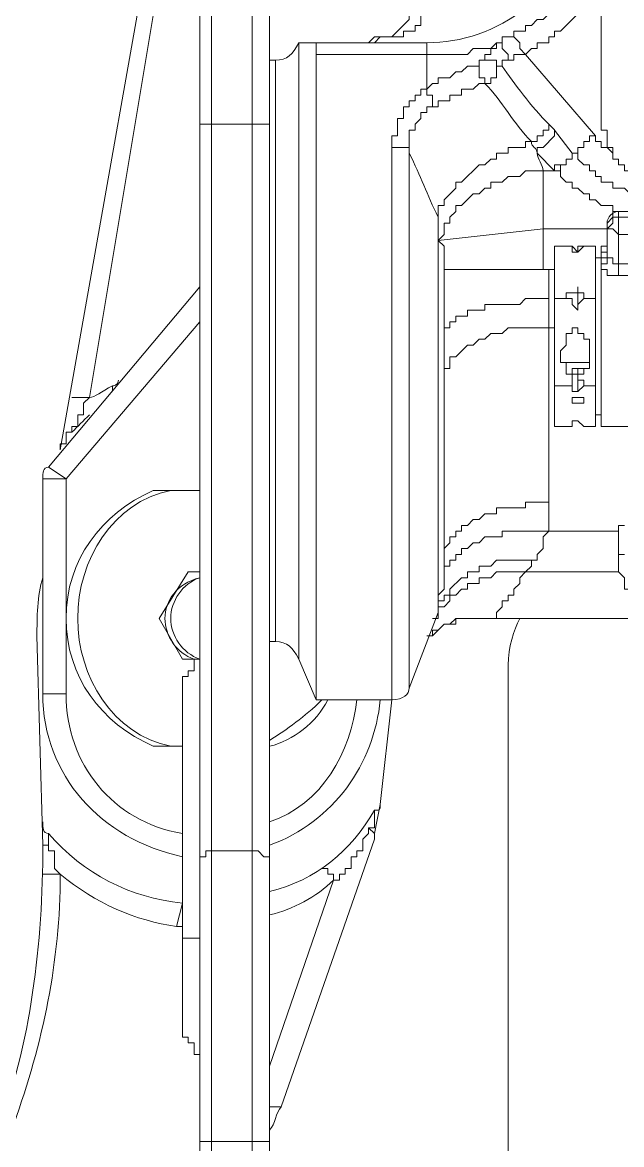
# Model space of a CAD drawing. Header units: millimetres. Extents: x 25083 to 52777, y 24772 to 45779.
# Drawn here: x 49612.4 to 49650.7, y 36163.7 to 36235.3 of the extents above; entities that cross this region are included whole.
import ezdxf

# ---------------------------------------------------------------- set-up
doc = ezdxf.new("R2010")
doc.units = ezdxf.units.MM

# ---------------------------------------------------------------- blocks, each defined once
blk = doc.blocks.new('zw$D2F4')
at = {"color": 7, "lineweight": 5}
for points in [[(724.893, 327.539), (732.32, 369.502)], [(732.691, 366.531), (726.75, 330.881)], [(759.429, 349.077), (759.429, 365.789)], [(734.548, 360.59), (734.548, 273.692)], [(737.148, 273.692), (737.148, 360.59)], [(753.859, 354.276), (754.601, 354.276), (754.601, 354.648), (754.973, 354.648), (755.344, 355.019), (755.716, 355.019), (758.315, 357.619), (758.315, 357.99), (758.686, 358.361), (759.058, 358.733), (759.058, 359.476), (759.429, 359.476), (759.429, 360.218)], [(733.805, 359.476), (733.805, 273.692)], [(738.262, 273.692), (738.262, 359.476)], [(759.429, 357.247), (759.429, 356.876), (759.058, 356.876), (759.058, 356.505), (758.686, 356.505), (758.686, 356.133), (756.83, 354.276), (756.458, 354.276), (756.458, 353.905), (756.087, 353.905), (756.087, 353.534), (755.344, 353.534), (755.344, 353.162), (754.973, 353.162), (754.601, 352.791)], [(748.288, 356.133), (748.288, 355.391), (747.917, 355.391), (747.917, 354.648), (747.546, 354.648), (747.546, 354.276), (747.174, 354.276), (746.803, 354.276), (746.803, 353.905), (745.318, 353.905), (744.946, 353.534), (743.832, 353.534)], [(747.174, 355.762), (747.174, 355.019), (746.06, 353.905), (744.946, 353.905), (744.575, 353.534), (743.832, 353.534)], [(752.745, 353.534), (753.116, 353.534), (753.116, 353.905), (753.859, 353.905), (753.859, 354.276)], [(753.859, 354.276), (753.859, 353.905), (754.23, 353.534), (754.23, 353.162), (754.601, 352.791)], [(748.288, 353.534), (740.118, 353.534)], [(740.118, 314.17), (740.118, 353.534)], [(741.233, 352.791), (741.233, 353.534), (740.861, 353.534)], [(743.832, 353.534), (741.233, 353.534)], [(741.233, 353.534), (743.832, 353.534)], [(748.288, 353.534), (748.288, 350.563)], [(752.745, 353.534), (752.373, 353.162), (751.259, 353.162), (750.888, 352.791), (748.288, 352.791)], [(752.002, 352.42), (752.002, 352.791), (752.373, 352.791), (752.373, 353.162), (752.745, 353.162), (752.745, 353.534)], [(752.745, 353.534), (753.116, 353.534), (753.116, 353.162), (753.487, 352.791), (753.487, 352.42)], [(748.288, 352.791), (741.233, 352.791)], [(741.233, 311.57), (741.233, 352.791)], [(753.487, 352.42), (753.859, 352.42), (753.859, 352.791), (754.601, 352.791)], [(754.601, 352.791), (759.058, 347.592)], [(738.633, 352.42), (738.262, 352.42)], [(738.633, 315.284), (738.633, 352.42)], [(748.288, 350.563), (748.66, 350.934), (749.031, 350.934), (749.031, 351.306), (749.774, 351.306), (750.145, 351.677), (750.517, 351.677), (750.888, 352.048), (751.631, 352.048)], [(751.631, 352.048), (751.631, 352.42), (752.002, 352.42)], [(752.002, 350.934), (752.002, 351.306), (751.631, 351.306), (751.631, 352.048)], [(752.002, 352.42), (752.745, 352.42), (752.745, 352.048), (753.116, 352.048)], [(753.116, 352.048), (752.745, 352.048), (752.745, 351.306), (752.373, 351.306), (752.373, 350.934), (752.002, 350.934)], [(753.487, 352.42), (753.116, 352.42), (753.116, 352.048)], [(746.06, 346.849), (746.06, 347.592), (746.432, 347.592), (746.432, 348.706), (746.803, 348.706), (746.803, 349.449), (747.174, 349.449), (747.174, 349.82), (747.546, 349.82), (747.546, 350.192), (747.917, 350.192), (747.917, 350.563), (748.288, 350.563)], [(748.288, 350.563), (748.288, 350.192), (748.66, 350.192), (748.66, 349.449)], [(752.002, 350.934), (751.631, 350.934), (751.259, 350.563), (750.517, 350.563), (750.517, 350.192), (749.774, 350.192), (749.774, 349.82), (749.031, 349.82), (749.031, 349.449), (748.66, 349.449)], [(748.66, 349.449), (748.288, 349.449), (748.288, 349.077), (747.917, 349.077), (747.917, 348.706), (747.546, 348.335), (747.546, 347.963), (747.174, 347.963), (747.174, 347.592), (747.174, 346.478)], [(763.885, 343.878), (763.143, 343.878), (762.771, 344.25), (762.4, 344.25), (762.4, 344.621), (761.657, 344.621), (761.657, 344.993), (761.286, 344.993), (761.286, 345.364), (760.915, 345.364), (760.915, 345.735), (760.543, 345.735), (760.543, 346.107), (760.172, 346.107), (760.172, 346.478), (760.172, 346.849), (759.801, 346.849), (759.801, 347.963), (759.429, 347.963), (759.429, 349.077)], [(734.548, 348.335), (733.805, 348.335), (733.805, 347.963)], [(734.548, 348.335), (737.148, 348.335)], [(737.148, 348.335), (738.262, 348.335), (738.262, 347.963)], [(756.087, 348.335), (756.087, 347.963), (755.716, 347.963), (755.716, 347.592), (755.344, 347.592), (755.344, 347.221), (754.973, 347.221)], [(755.344, 346.478), (755.344, 346.849), (755.716, 346.849), (756.458, 347.592), (756.458, 347.963)], [(756.458, 347.963), (757.572, 346.478)], [(749.031, 342.393), (749.031, 343.136), (749.402, 343.136), (749.402, 343.507), (750.145, 344.25), (750.145, 344.621), (750.517, 344.621), (751.631, 345.735), (752.002, 345.735), (752.373, 346.107), (752.745, 346.107), (752.745, 346.478), (753.487, 346.478), (753.487, 346.849), (754.601, 346.849), (754.601, 347.221), (754.973, 347.221)], [(759.058, 347.592), (758.686, 347.592), (758.686, 347.221), (758.315, 347.221), (758.315, 346.849), (757.944, 346.849), (757.944, 346.478), (757.572, 346.478)], [(759.058, 347.592), (759.058, 347.221), (759.429, 347.221), (759.429, 346.849), (759.801, 346.849), (760.172, 346.478)], [(746.06, 346.849), (746.06, 311.57)], [(746.06, 346.849), (747.174, 346.849), (747.174, 346.478)], [(747.174, 312.313), (747.174, 346.478)], [(756.458, 345.364), (755.344, 346.478)], [(757.572, 346.478), (757.572, 346.107), (757.201, 346.107), (757.201, 345.735), (756.83, 345.735), (756.83, 345.364), (756.458, 345.364)], [(757.572, 346.478), (757.572, 346.107), (757.201, 346.107), (757.201, 345.735), (756.458, 345.735), (756.458, 345.364)], [(757.572, 346.478), (757.944, 346.478), (757.944, 346.107), (758.315, 345.735), (758.686, 345.735), (758.686, 345.364), (759.058, 345.364), (759.058, 344.993), (759.429, 344.993), (759.429, 344.621), (760.172, 344.621), (760.172, 344.25), (760.915, 344.25), (761.286, 343.878), (761.657, 343.878), (763.143, 343.878)], [(749.031, 340.908), (749.402, 341.279), (749.402, 342.022), (749.774, 342.022), (749.774, 342.393), (750.145, 342.764), (750.145, 343.136), (750.517, 343.136), (751.259, 343.878), (751.631, 343.878), (752.002, 344.25), (752.373, 344.25), (752.373, 344.621), (753.116, 344.621), (753.487, 344.993), (754.23, 344.993), (754.601, 345.364), (755.716, 345.364)], [(756.458, 345.364), (755.716, 345.364)], [(755.716, 341.65), (755.716, 345.364)], [(760.543, 342.764), (760.172, 342.764), (760.172, 343.136), (759.429, 343.136), (759.058, 343.507), (758.686, 343.507), (758.686, 343.878), (758.315, 343.878), (757.944, 344.25), (757.572, 344.25), (757.572, 344.621), (757.201, 344.621), (756.83, 344.993), (756.83, 345.364), (756.458, 345.364)], [(760.543, 342.764), (760.172, 342.764), (760.172, 342.393), (759.801, 342.022)], [(766.485, 342.764), (760.543, 342.764)], [(766.485, 342.764), (760.543, 342.764)], [(760.543, 342.764), (760.543, 339.422)], [(749.031, 342.393), (749.031, 317.141)], [(749.031, 340.908), (749.031, 342.393)], [(759.801, 341.65), (760.172, 342.022), (760.172, 342.393), (760.543, 342.393)], [(759.801, 340.165), (759.801, 342.022)], [(760.543, 342.393), (766.485, 342.393)], [(755.716, 341.65), (749.031, 340.908)], [(755.716, 341.65), (759.801, 341.65)], [(755.716, 341.65), (755.716, 339.051)], [(760.543, 341.279), (760.172, 341.65), (759.801, 341.65)], [(766.856, 341.279), (760.543, 341.279)], [(749.402, 339.051), (749.402, 340.536), (749.031, 340.908)], [(756.458, 340.536), (757.201, 340.536)], [(756.458, 340.536), (756.458, 329.024)], [(757.201, 340.536), (757.572, 340.536)], [(757.944, 340.165), (757.572, 340.165), (757.572, 340.536), (757.201, 340.536)], [(757.944, 340.165), (757.572, 340.536)], [(757.944, 340.165), (757.944, 340.536)], [(757.944, 340.536), (758.315, 340.536)], [(758.315, 340.536), (757.944, 340.165)], [(758.315, 340.536), (759.058, 340.536)], [(759.058, 329.024), (759.058, 340.536)], [(759.801, 340.536), (759.429, 340.536)], [(759.429, 329.024), (759.429, 340.536)], [(759.801, 340.536), (759.801, 339.793), (759.429, 339.793)], [(759.801, 340.536), (759.801, 340.165)], [(759.058, 339.793), (759.429, 339.793)], [(759.429, 339.422), (759.801, 339.422), (759.801, 339.793), (759.801, 340.165)], [(759.429, 339.793), (759.429, 340.165), (759.801, 340.165)], [(759.801, 340.165), (759.801, 339.793), (760.172, 339.793), (760.172, 339.422), (760.543, 339.422)], [(749.402, 339.051), (755.716, 339.051)], [(756.458, 339.051), (755.716, 339.051)], [(755.716, 339.051), (756.087, 339.051), (756.087, 337.194)], [(759.429, 339.051), (759.429, 339.422)], [(760.543, 338.679), (759.801, 338.679), (759.801, 339.051), (759.429, 339.051)], [(760.543, 339.422), (766.485, 339.422)], [(760.543, 338.679), (760.543, 339.422)], [(766.485, 338.679), (760.543, 338.679)], [(733.805, 337.937), (724.15, 326.425)], [(757.201, 337.194), (757.201, 337.565), (757.944, 337.565), (757.944, 337.937)], [(757.944, 336.451), (757.944, 337.937)], [(757.944, 337.937), (757.944, 337.565), (758.315, 337.565), (758.315, 337.194)], [(749.402, 334.966), (749.402, 335.337), (749.774, 335.337), (749.774, 335.709), (750.145, 335.709), (750.145, 336.08), (750.888, 336.08), (750.888, 336.451), (751.259, 336.451), (751.631, 336.451), (752.002, 336.451), (752.002, 336.823), (754.23, 336.823), (754.601, 337.194), (756.087, 337.194)], [(756.087, 324.196), (756.087, 337.194)], [(756.458, 337.194), (757.201, 337.194)], [(757.944, 336.451), (757.572, 336.823), (757.572, 337.194), (757.201, 337.194)], [(758.315, 337.194), (757.944, 336.823), (757.944, 336.451)], [(758.315, 337.194), (759.058, 337.194)], [(733.805, 335.709), (725.264, 325.682)], [(749.402, 331.624), (749.402, 332.738), (749.774, 332.738), (749.774, 333.48), (750.145, 333.48), (750.888, 334.223), (751.259, 334.223), (751.631, 334.594), (752.002, 334.594), (752.373, 334.966), (753.116, 334.966), (753.487, 335.337), (756.087, 335.337)], [(749.402, 334.966), (749.402, 320.483)], [(756.087, 335.337), (756.458, 335.337)], [(756.83, 333.48), (756.83, 333.852), (757.201, 334.223), (757.201, 334.966), (757.572, 334.966), (757.572, 335.337), (757.944, 335.337), (757.944, 334.966), (758.315, 334.966), (758.315, 334.594), (758.686, 334.594), (758.686, 333.48)], [(757.201, 332.366), (757.201, 333.109), (756.83, 333.109), (756.83, 333.48)], [(758.686, 333.48), (758.686, 332.738), (758.315, 332.738), (758.315, 332.366)], [(758.686, 332.738), (758.686, 333.109), (757.572, 333.109), (757.201, 333.109), (757.201, 332.738)], [(757.572, 332.738), (757.572, 332.366), (757.944, 332.366), (757.944, 332.738), (758.315, 332.738)], [(758.315, 332.738), (757.572, 332.738)], [(757.944, 332.366), (757.201, 332.366)], [(757.201, 331.624), (757.572, 331.624), (757.572, 332.366), (757.944, 332.366)], [(758.315, 332.366), (757.944, 332.366)], [(757.944, 331.252), (757.944, 332.366)], [(757.944, 332.366), (757.944, 331.995), (758.315, 331.995), (758.315, 331.624)], [(756.458, 331.624), (757.201, 331.624)], [(757.944, 331.252), (757.572, 331.252), (757.572, 331.624), (757.201, 331.624)], [(758.315, 331.624), (757.944, 331.252)], [(758.315, 331.624), (759.058, 331.624)], [(726.75, 330.881), (726.378, 330.51), (726.378, 329.767), (726.007, 329.767), (726.007, 329.024), (725.635, 329.024), (725.635, 328.653)], [(726.75, 330.881), (725.635, 330.881)], [(757.572, 330.51), (757.572, 330.881), (757.944, 330.881), (758.315, 330.881), (758.315, 330.51)], [(758.315, 330.51), (757.572, 330.51)], [(759.058, 329.767), (759.429, 329.767)], [(756.458, 329.024), (757.201, 329.024)], [(757.201, 329.024), (757.572, 329.024), (757.572, 329.395)], [(757.944, 329.395), (757.572, 329.395)], [(757.572, 329.395), (757.944, 329.395)], [(757.944, 329.395), (758.315, 329.024)], [(758.315, 329.024), (759.058, 329.024)], [(765, 329.024), (759.429, 329.024)], [(724.893, 327.539), (724.893, 327.91), (725.264, 327.91), (725.264, 328.653), (725.635, 328.653)], [(725.264, 325.682), (724.15, 326.425)], [(723.779, 325.682), (725.264, 325.682)], [(723.779, 325.682), (723.779, 311.942)], [(725.264, 311.942), (725.264, 325.682)], [(733.805, 324.939), (730.835, 324.939)], [(756.087, 324.196), (754.601, 324.196), (754.601, 323.825), (752.745, 323.825), (752.745, 323.454), (752.002, 323.454), (751.631, 323.082), (751.259, 323.082), (750.888, 322.711), (750.517, 322.711), (750.517, 322.34), (750.145, 322.34), (750.145, 321.968), (749.774, 321.968), (749.774, 321.597), (749.402, 321.226), (749.402, 320.483)], [(756.087, 324.196), (756.087, 322.34)], [(760.915, 322.711), (760.543, 322.711), (760.543, 320.854), (760.915, 320.854)], [(749.402, 319.369), (749.402, 320.111), (749.774, 320.111), (749.774, 320.483), (750.145, 320.483), (750.145, 320.854), (750.517, 320.854), (750.517, 321.226), (750.888, 321.226), (751.259, 321.597), (751.631, 321.597), (752.002, 321.968), (753.116, 321.968), (753.116, 322.34), (756.087, 322.34)], [(756.087, 322.34), (755.716, 321.968), (755.716, 321.226), (755.344, 320.854), (755.344, 320.483)], [(760.543, 322.34), (756.087, 322.34)], [(760.543, 321.968), (760.543, 319.74), (760.915, 319.369), (760.915, 318.626), (761.286, 318.626), (761.286, 317.883), (761.657, 317.883), (761.657, 317.512), (762.029, 317.512), (762.029, 317.141), (762.4, 317.141), (762.4, 316.769), (762.771, 316.398), (763.514, 315.655), (763.885, 315.655), (765, 314.541), (765.371, 314.541), (765.742, 314.17), (766.485, 314.17), (766.856, 313.798), (767.228, 313.798), (767.599, 313.427), (768.342, 313.427)], [(723.779, 320.483), (723.779, 319.369)], [(749.031, 317.141), (749.031, 317.883), (749.402, 317.883), (749.402, 318.255), (749.774, 318.255), (749.774, 318.626), (750.517, 319.369), (750.888, 319.369), (750.888, 319.74), (751.631, 319.74), (751.631, 320.111), (752.002, 320.111), (752.373, 320.111), (752.745, 320.483), (755.344, 320.483)], [(749.402, 319.369), (749.402, 320.483)], [(755.344, 320.483), (754.973, 320.483), (754.973, 320.111), (754.601, 319.74)], [(733.063, 319.74), (731.206, 316.769)], [(733.805, 319.74), (733.063, 319.74)], [(748.66, 316.769), (749.031, 316.769), (749.031, 317.512), (749.402, 317.512), (749.774, 317.883), (749.774, 318.255), (750.145, 318.255), (750.517, 318.626), (750.888, 318.626), (750.888, 318.997), (751.631, 318.997), (751.631, 319.369), (752.002, 319.369), (752.373, 319.369), (752.745, 319.74), (754.601, 319.74)], [(754.601, 319.74), (754.23, 319.369), (754.23, 318.997), (753.859, 318.626), (753.859, 318.255), (753.487, 318.255), (753.487, 317.883), (753.116, 317.883), (753.116, 317.512), (752.745, 317.141), (752.745, 316.769)], [(754.601, 319.74), (760.543, 319.74)], [(749.031, 317.141), (749.031, 318.255), (749.402, 318.626), (749.402, 319.369)], [(749.031, 317.141), (747.174, 312.313)], [(731.206, 316.769), (732.691, 314.17)], [(748.288, 315.655), (748.66, 315.655), (749.402, 316.398), (749.774, 316.398), (750.145, 316.769), (752.745, 316.769)], [(748.288, 315.655), (748.66, 315.655), (748.66, 316.027), (749.031, 316.027), (749.402, 316.398), (750.145, 316.398), (750.145, 316.769), (752.002, 316.769), (752.745, 316.769)], [(762.029, 316.769), (752.745, 316.769)], [(762.029, 316.769), (752.745, 316.769)], [(723.779, 302.286), (723.407, 315.655)], [(738.633, 315.284), (738.262, 315.284)], [(732.691, 313.056), (733.063, 313.056), (733.063, 313.427), (733.434, 313.427), (733.434, 313.798), (733.434, 314.17), (733.805, 314.17), (733.805, 314.541)], [(732.691, 314.17), (733.434, 314.17)], [(740.118, 314.17), (741.233, 311.57)], [(753.487, 7.056), (753.487, 313.798)], [(732.691, 290.031), (732.691, 313.056)], [(725.264, 311.942), (723.779, 311.942)], [(741.233, 311.57), (746.06, 311.57)], [(745.318, 304.886), (746.06, 311.57)], [(730.835, 308.599), (732.691, 308.599)], [(744.946, 303.029), (745.318, 304.886)], [(744.946, 304.514), (744.946, 303.4), (744.575, 303.4)], [(744.575, 303.4), (744.575, 303.029), (744.203, 302.658), (744.203, 301.915), (743.832, 301.915), (743.832, 301.543), (743.461, 301.543), (743.461, 300.801), (743.089, 300.801), (743.089, 300.429), (742.718, 300.429), (742.718, 300.058), (742.347, 300.058)], [(744.575, 303.4), (744.946, 303.029), (744.946, 302.658)], [(744.575, 303.4), (744.946, 303.4)], [(724.15, 301.915), (724.15, 303.029)], [(744.946, 302.658), (739.004, 285.575)], [(723.779, 302.286), (724.15, 302.286), (724.15, 301.915)], [(724.15, 301.915), (724.521, 301.915), (724.521, 300.801), (724.893, 300.429)], [(734.548, 301.915), (734.177, 301.915), (734.177, 301.543), (733.805, 301.543), (733.805, 301.172)], [(737.148, 301.915), (734.548, 301.915)], [(737.148, 301.915), (737.519, 301.915), (737.89, 301.543), (738.262, 301.543), (738.262, 301.172)], [(723.779, 300.429), (724.893, 300.429)], [(741.604, 300.801), (741.975, 300.801), (741.975, 300.429), (742.347, 300.429), (742.347, 300.058)], [(738.262, 288.175), (742.347, 300.058)], [(732.32, 297.087), (732.691, 298.573)], [(732.691, 296.344), (733.805, 296.344), (733.805, 295.973)], [(732.691, 290.031), (733.063, 290.031), (733.063, 289.66), (733.434, 289.66), (733.434, 289.289), (733.434, 288.917), (733.805, 288.917), (733.805, 288.546)], [(739.004, 285.575), (738.262, 285.575)], [(738.262, 283.347), (733.805, 283.347)]]:
    blk.add_lwpolyline(points, dxfattribs=at)
for points in [[(748.288, 353.534), (750.517, 353.534), (752.745, 354.276), (754.601, 355.762)], [(738.633, 352.42), (739.376, 352.42), (739.747, 352.791), (740.118, 353.534)], [(752.002, 352.42), (752.002, 352.42), (752.002, 352.42), (752.002, 352.42)], [(756.087, 348.335), (754.973, 349.449), (753.859, 350.934), (753.116, 352.048)], [(754.973, 347.221), (753.859, 348.335), (753.116, 349.82), (752.002, 350.934)], [(756.458, 347.963), (756.458, 347.963), (756.458, 347.963), (756.087, 348.335)], [(755.344, 346.478), (755.344, 346.849), (754.973, 346.849), (754.973, 347.221)], [(749.031, 342.393), (748.288, 343.878), (747.917, 344.993), (747.174, 346.478)], [(755.716, 345.364), (755.716, 345.735), (755.344, 346.107), (755.344, 346.478)], [(757.572, 346.478), (757.572, 346.478), (757.572, 346.478), (757.572, 346.478)], [(756.458, 345.364), (756.458, 345.364), (756.458, 345.364), (756.458, 345.364)], [(760.543, 342.764), (760.172, 342.764), (759.801, 342.393), (759.801, 342.022)], [(759.801, 340.165), (759.801, 340.165), (759.801, 340.165), (759.801, 340.165)], [(749.402, 337.194), (749.402, 337.937), (749.402, 338.308), (749.402, 339.051)], [(759.429, 339.051), (759.429, 339.051), (759.429, 339.051), (759.429, 339.051)], [(759.429, 339.051), (759.429, 339.051), (759.429, 339.051), (759.429, 339.051)], [(749.402, 334.966), (749.402, 335.709), (749.402, 336.451), (749.402, 337.194)], [(728.606, 331.995), (728.606, 331.624), (728.235, 331.624), (728.235, 331.624)], [(728.235, 331.624), (727.492, 331.252), (727.121, 330.881), (726.75, 330.881)], [(728.235, 331.252), (728.235, 331.624), (728.235, 331.624), (728.235, 331.624)], [(726.75, 329.767), (726.378, 329.395), (726.007, 329.024), (725.635, 328.653)], [(724.15, 326.425), (723.779, 326.425), (723.779, 326.053), (723.779, 325.682)], [(730.835, 324.939), (727.492, 323.454), (725.264, 320.483), (725.264, 316.769)], [(731.949, 324.939), (728.235, 324.196), (726.007, 320.483), (726.007, 316.769)], [(723.779, 319.369), (723.407, 318.255), (723.407, 316.769), (723.407, 315.655)], [(733.805, 319.369), (732.32, 318.997), (731.577, 317.883), (731.577, 316.769)], [(733.805, 319.369), (732.691, 318.997), (731.949, 317.883), (731.949, 316.769)], [(725.264, 316.769), (725.264, 313.056), (727.492, 310.085), (730.835, 308.599)], [(726.007, 316.769), (726.007, 313.056), (728.235, 309.342), (731.949, 308.599)], [(731.577, 316.769), (731.577, 315.655), (732.32, 314.541), (733.434, 314.17)], [(731.949, 316.769), (731.949, 315.655), (732.691, 314.541), (733.805, 314.17)], [(754.23, 316.769), (753.859, 316.027), (753.487, 314.912), (753.487, 313.798)], [(740.118, 314.17), (739.747, 314.912), (739.376, 315.284), (738.633, 315.284)], [(723.779, 311.942), (723.779, 306.743), (727.492, 302.658), (732.691, 301.543)], [(725.264, 311.942), (725.264, 307.485), (728.235, 303.772), (732.691, 303.029)], [(746.06, 311.57), (746.803, 311.57), (747.174, 311.942), (747.174, 312.313)], [(738.262, 302.286), (742.347, 303.772), (744.946, 307.485), (745.318, 311.57)], [(738.262, 303.772), (741.604, 304.886), (743.461, 308.228), (743.832, 311.57)], [(738.262, 308.599), (739.747, 308.971), (741.233, 310.085), (741.975, 311.57)], [(738.262, 308.971), (739.376, 309.713), (740.49, 310.456), (741.604, 311.57)], [(744.946, 304.514), (745.318, 304.514), (745.318, 304.514), (745.318, 304.886)], [(738.262, 299.315), (741.233, 300.058), (743.461, 301.915), (744.946, 304.514)], [(723.779, 303.772), (723.779, 303.4), (723.779, 303.029), (724.15, 303.029)], [(724.15, 303.029), (726.378, 300.429), (729.349, 298.944), (732.691, 298.573)], [(744.946, 302.658), (744.946, 302.658), (744.946, 303.029), (744.946, 303.029)], [(720.808, 283.718), (723.036, 289.66), (723.779, 295.973), (723.779, 302.286)], [(721.922, 284.461), (723.779, 289.66), (724.893, 294.859), (724.893, 300.429)], [(724.893, 300.429), (727.121, 298.573), (729.72, 297.459), (732.32, 297.087)], [(738.262, 297.83), (739.747, 298.201), (741.233, 298.944), (742.347, 300.058)], [(732.32, 297.087), (732.691, 297.087), (732.691, 297.087), (732.691, 297.087)], [(739.004, 285.575), (738.633, 285.204), (738.633, 284.461), (738.262, 284.09)]]:
    blk.add_open_spline(points, degree=3, dxfattribs=at)

msp = doc.modelspace()

# ---------------------------------------------------------------- block references
msp.add_blockref('zw$D2F4', (48889.923, 35880.503))

doc.saveas('drawing.dxf')
